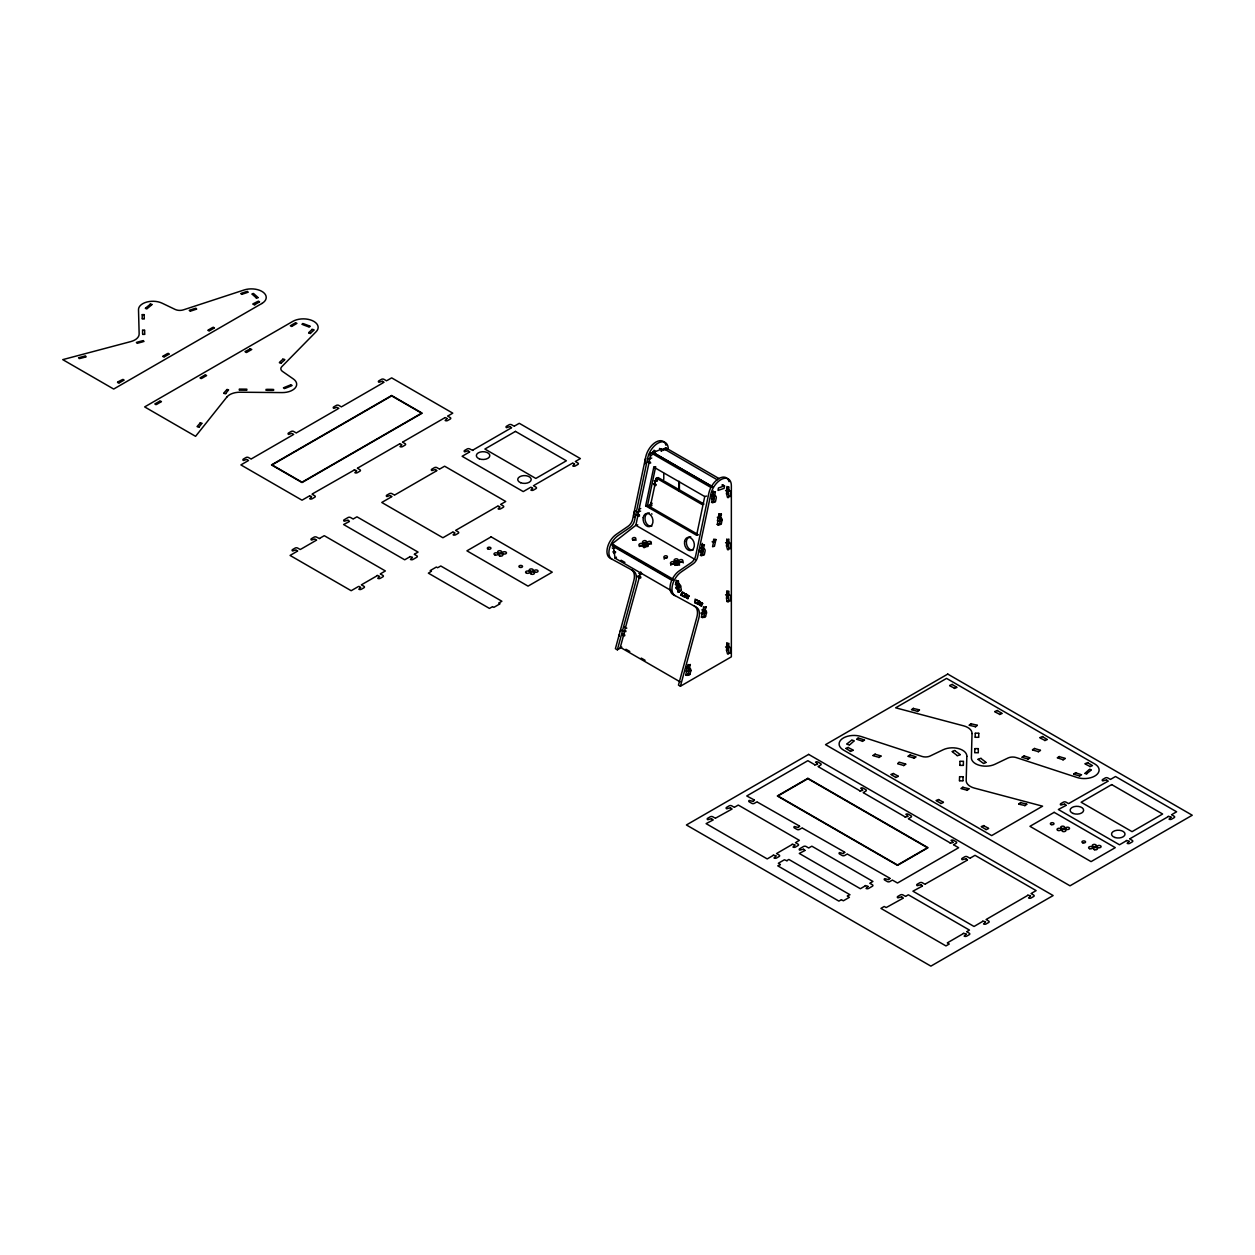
<?xml version="1.0" encoding="UTF-8"?>
<svg xmlns="http://www.w3.org/2000/svg" width="1255" height="1255" viewBox="0 0 1255 1255"><rect width="100%" height="100%" fill="white"/><g stroke="black" fill="none" stroke-linecap="round" stroke-linejoin="round"><path stroke-width="1.5" d="M622.307 634.261L623.406 636.018L624.645 635.814M624.143 634.026L622.307 634.387M637.932 576.547L639.14 578.288L640.725 577.99M639.768 576.28L640.646 576.923M636.599 514.785L637.791 516.464L639.611 515.946M636.583 514.864L638.481 514.221M649.619 461.338L647.753 461.667M653.557 484.022L654.812 485.701L655.973 485.324M653.541 484.085L655.424 483.442M686.485 671.472L685.795 674.861L688.258 674.955A1.804 1.333 81.5 0 0 689.968 674.061L690.846 670.798A1.804 1.333 81.5 0 0 690.015 668.413L687.097 666.985M688.116 665.432L690.36 664.46M702.502 551.635L700.965 552.043L701.106 551.243M706.189 606.949L704.62 611.765M719.209 520.935L717.703 521.139M239.266 390.132L239.297 389.097M246.827 390.195L246.859 389.16M266.029 390.368L266.06 389.332M273.59 390.43L273.621 389.395M684.461 597.129L681.324 595.403M638.936 509.546L640.74 508.479M648.835 462.468L651.078 452.914L655.33 451.878M650.529 504.243L652.208 503.224M702 545.956L704.275 544.78M704.494 544.921L702.157 544.45M711.899 498.878L712.071 502.596A1.804 1.286 75.5 0 0 713.687 501.718L714.362 498.486A1.804 1.286 75.5 0 0 713.436 496.149L711.491 495.019M713.593 540.67L715.868 539.493M716.087 539.634L713.75 539.164L713.483 540.466M718.958 515.178L721.217 514.001M721.452 514.142L720.103 519.319M726.551 494.031L726.865 487.583M726.551 546.192L726.865 538.913M726.551 598.337L726.865 591.638M726.551 645.039L728.81 643.297M726.551 650.482L726.865 643.203M613.821 552.561L613.711 544.89M678.406 580.908L678.845 585.552M661.432 449.416L661.15 451.22M703.224 609.271L705.655 610.667A1.804 1.333 81.5 0 1 706.487 613.036L705.592 616.299A1.804 1.333 81.5 0 1 703.882 617.209L701.42 617.115L702.471 613.036M652.694 454.043L652.977 452.365L712.824 486.924L652.961 452.428L652.584 454.185M653.118 452.129L653.275 451.22M654.42 453.604L654.796 451.816M655.016 453.557L655.377 451.596M661.777 451.016L662.044 449.337L663.817 448.741L717.264 479.802M663.534 450.42L663.817 448.741M712.118 499.004L713.405 498.674M637.728 516.433L635.861 525.296L612.016 543.933L612.362 545.941L671.786 580.249M650.765 462.907L648.882 463.393L637.681 515.507M645.666 505.859L653.808 467.142L655.675 466.656L647.549 505.373L645.666 505.859L696.603 535.258L698.47 534.771M650.2 505.012L650.89 502.612M654.953 482.438L655.424 480.179M650.074 507.585L654.734 485.685M657.777 479.363L658.153 477.59L703.992 504.055M696.603 535.258L704.745 496.541L706.612 496.07M701.2 548.968L702.376 543.384M712.291 496.258L713.342 491.238M700.353 548.059L702.282 549.172A1.804 1.286 75.5 0 1 703.224 551.525L702.533 554.757A1.804 1.286 75.5 0 1 700.933 555.636L700.965 552.043M702.22 546.066L701.137 551.227L699.192 550.098M713.373 493.027L711.491 498.596L713.452 497.953M700.29 555.259L702.298 554.177M703.082 550.427L704.165 545.564M711.444 502.22L713.405 501.341M714.377 496.745L715.256 492.54L713.42 491.364M719.052 513.907L718.488 516.589L721.107 517.923A1.804 1.286 75.5 0 1 722.049 520.26L721.374 523.492A1.804 1.286 75.5 0 1 719.758 524.37L717.248 524.48L717.923 521.264M713.813 540.78L712.558 546.741L714.44 546.27L715.758 540.278M719.178 515.287L717.342 520.762L718.582 520.558M717.876 524.857A1.804 1.286 75.5 0 0 719.491 523.978L720.166 520.747A1.804 1.286 75.5 0 0 719.241 518.409L717.295 517.28M637.917 576.673L639.752 576.359M686.673 671.598L687.928 671.409M702.298 613.836L703.553 613.648M699.678 551.29L700.745 551.918M631.312 569.676A14.401 8.314 -60 0 1 633.775 580.783L615.405 648.694L617.35 649.823L635.72 581.896A14.401 8.314 -60 0 0 633.273 570.79L610.04 558.13A14.401 8.314 -60 0 1 607.53 547.227A14.401 8.314 -60 0 1 616.189 534.426L628.159 526.237A7.201 4.157 -60 0 0 632.598 519.382L645.76 456.82A14.825 8.55 -60 0 1 655.926 442.074A14.825 8.55 -60 0 1 665.997 445.29M680.163 681.889L620.315 647.329L623.374 636.003M639.062 578.273L623.406 635.061M639.454 576.61L640.725 571.904M694.392 606.087A14.401 8.314 -60 0 1 696.854 617.193L678.469 685.105L680.414 686.234L698.8 618.307A14.401 8.314 -60 0 0 696.337 607.2L673.104 594.541A14.401 8.314 -60 0 1 670.594 583.638A14.401 8.314 -60 0 1 679.269 570.837L691.238 562.648A7.201 4.157 -60 0 0 695.678 555.792L708.824 493.231A14.825 8.55 -60 0 1 718.99 478.484A14.825 8.55 -60 0 1 729.061 481.7M687.128 668.068L688.101 664.475M702.392 611.624L703.02 609.334M703.38 608L703.726 606.714M688.305 665.542L686.046 671.19L687.285 671.033M702.518 613.02L703.93 607.797M687.724 674.186L687.944 673.37M688.979 669.527L690.14 665.275M686.422 675.237A1.804 1.333 81.5 0 0 688.148 674.327L689.026 671.064A1.804 1.333 81.5 0 0 688.195 668.695L686.25 667.582M702.047 617.476A1.804 1.333 81.5 0 0 703.773 616.582L704.651 613.303A1.804 1.333 81.5 0 0 703.82 610.934L701.874 609.82M700.918 613.052L702.11 613.726M696.415 599.561L694.674 602.667M680.853 594.431L681.7 592.925M683.818 596.313L685.167 593.913L682.83 592.203M684.618 596.125L681.23 594.823L682.579 592.423L681.089 595.294M684.963 595.529L685.073 593.803M685.842 595.466L686.422 594.148M687.473 598.306L688.195 595.529L686.83 597.929L688.101 598.682L685.293 597.16M687.834 598.541L688.932 595.968M694.611 601.49L695.725 599.545M698.753 601.286L697.404 603.686L694.815 602.196L696.18 599.796L699.804 601.396M697.529 603.749L699.317 601.537M700.384 602.212C698.831 607.263 698.909 603.357 698.878 601.349M701.059 605.663L701.78 602.902L700.431 605.302L701.702 606.055L698.596 604.314M701.498 605.945L702.423 603.263M200.031 423.264L197.302 426.276M226.606 389.881L223.939 392.893M199.263 426.731L201.663 423.704M225.837 393.348L228.237 390.321M911.444 709.702L913.405 708.259M919.46 710.079L917.546 711.585M969.268 725.045L971.229 723.602M977.3 725.437L975.386 726.927M960.922 788.564L962.883 787.105M968.938 788.94L967.025 790.43M1018.746 803.906L1020.723 802.447M1026.778 804.282L1024.864 805.773M282.704 359.432L279.504 362.303M311.899 329.704L308.746 332.559M281.418 362.836L284.65 359.965M310.628 333.108L313.844 330.238M856.647 739.258L857.996 737.877M864.585 740.026L862.452 741.423M873.025 755.4L875.174 754.035M880.963 756.185L878.861 757.596M897.764 763.511L899.129 762.13M908.149 756.122L910.299 754.741M905.718 764.279L903.616 765.707M916.087 756.891L914.017 758.318M1022.135 757.11L1024.284 755.73M1032.504 749.706L1034.653 748.341M1030.073 757.879L1027.939 759.275M1040.442 750.474L1038.309 751.87M1057.259 757.816L1059.408 756.436M1065.197 758.585L1063.048 759.95M1073.637 773.974L1075.786 772.594M1081.575 774.743L1079.504 776.17M952.263 751.463L954.663 750.459M957.11 755.463L952.31 751.745M960.138 754.82L957.236 755.792M978.053 759.197L981.049 758.24M981.081 758.553L985.897 762.24M985.928 762.554L983.559 763.526M724.229 485.685L721.923 485.042M975.245 733.155L978.806 733.202M975.135 737.014L975.26 733.422M978.774 733.453L978.696 737.046M978.665 737.297L975.182 737.297M959.934 761.267L963.495 761.299M974.837 748.608L978.382 748.639M963.401 761.597L963.385 765.142M959.84 765.111L959.949 761.518M974.727 752.467L974.868 748.89M978.288 748.953L978.288 752.498M963.369 765.393L959.887 765.393M978.257 752.749L974.727 752.702M959.526 776.704L963.087 776.735M959.416 780.563L959.573 777.002M963.056 777.002L962.977 780.594M962.946 780.845L959.495 780.861M301.922 324.339L302.91 323.461M309.279 327.1L310.267 326.237M851.408 740.403L847.015 743.823M849.902 744.654L853.714 741.281M1085.308 773.017L1089.12 769.629M1086.814 773.582L1091.034 770.225M678.155 581.394L676.194 580.265M145.815 307.914L150.161 304.338M147.29 308.51L151.635 304.934M613.428 548.059L614.746 547.023M614.856 547.682L613.538 548.717L612.236 547.964M614.323 550.804L612.895 551.918L614.573 553.157M615.515 551.651L614.056 552.749M615.625 552.31L614.307 553.345L615.123 558.208L671.158 590.556M615.123 558.208L616.44 557.173M675.865 582.32L678.186 580.657M675.849 583.073L679.159 583.999A1.804 0.847 52 0 1 680.649 586.054L681.324 590.007L679.394 591.513A1.804 0.847 52 0 1 678.343 592.093L677.261 589.066L678.704 587.968M675.3 584.375L677.245 585.505L679.159 583.999M675.802 587.591L676.633 586.932M678.312 587.418L675.974 588.344M679.394 591.513L678.735 587.56L680.649 586.054M677.716 591.732L679.269 590.509M678.343 592.093L680.273 590.603A1.804 0.847 52 0 0 681.324 590.007M694.941 602.761L698.345 604.173M348.074 520.464L349.361 521.249M349.345 521.562L343.588 524.527L404.706 559.808L409.773 556.843M409.742 556.53L412.393 557.267M412.377 557.581L410.432 559.448A1.804 1.035 0 0 0 412.989 559.448L416.801 557.236A1.804 1.035 0 0 0 416.801 555.761L414.26 554.302M711.569 818.966L712.903 819.782M712.903 820.08L706.094 823.641L767.229 858.922L773.284 855.361M730.488 808.047L731.822 808.848M731.806 809.161L716.04 817.899M754.428 800.345L753.125 801.176M753.125 801.474L749.251 800.408A1.804 1.035 0 0 0 749.251 801.867L751.792 803.341A1.804 1.035 0 0 0 754.349 803.341L756.922 801.851M814.809 764.766L807.859 760.687L746.741 795.968L754.428 800.047M817.476 764.311L814.809 765.048M848.333 747.635L853.071 750.035M850.372 751.165L846.356 748.764M853.039 750.349L850.435 751.494M949.659 685.434L952.357 684.32M952.357 684.602L956.373 687.003M954.365 688.164L949.706 685.763M799.592 826.418L798.29 827.249M798.258 827.563L794.415 826.48A1.804 1.035 0 0 0 794.415 827.939L796.956 829.414A1.804 1.035 0 0 0 799.498 829.414L802.086 827.923M773.284 855.063L775.966 855.816M859.973 790.838L818.684 766.931M775.951 856.13L774.006 857.996A1.804 1.035 0 0 0 776.563 857.996L779.104 856.522A1.804 1.035 0 0 0 779.104 855.047L776.516 853.557M792.203 844.144L794.901 844.897M862.577 790.415L859.973 791.121M794.87 845.211L792.94 847.062A1.804 1.035 0 0 0 795.482 847.062L798.023 845.588A1.804 1.035 0 0 0 798.023 844.129L795.45 842.638M893.513 773.676L898.235 776.108M780.249 864.773L777.771 865.84L838.889 901.121L840.772 900.039M895.537 777.237L891.521 774.853M787.026 860.852L784.391 859.769L778.335 863.267L780.328 864.428M898.235 776.406L895.599 777.567M803.577 849.415L804.91 850.231M804.894 850.545L799.262 853.431L860.381 888.728L865.323 885.842M994.823 711.507L997.505 710.393M997.49 710.707L1001.537 713.075M999.529 714.236L994.87 711.836M844.725 852.506L843.438 853.322M843.36 853.667L839.579 852.553A1.804 1.035 0 0 0 839.579 854.012L842.121 855.486A1.804 1.035 0 0 0 844.662 855.486L847.251 853.996M905.137 816.911L863.848 793.003M907.82 816.44L905.169 817.225M938.677 799.764L943.399 802.18M940.701 803.31L936.685 800.925M943.368 802.494L940.748 803.639M1039.987 737.579L1042.67 736.465M1042.654 736.779L1046.701 739.148M1044.693 740.309L1040.097 737.94M847.407 895.85L849.964 894.737L788.846 859.44L787.026 860.569M865.291 885.528L867.989 886.281M867.958 886.595L866.028 888.446A1.804 1.035 0 0 0 868.57 888.446L872.382 886.25A1.804 1.035 0 0 0 872.382 884.775L869.809 883.285M888.603 879.692L884.728 878.626A1.804 1.035 0 0 0 884.728 880.084L887.285 881.559A1.804 1.035 0 0 0 889.826 881.559L892.415 880.069M889.889 878.578L888.603 879.394M950.302 842.984L909.012 819.076M952.969 842.544L950.317 843.297M983.842 825.837L988.548 828.253M985.865 829.382L981.849 826.998M988.532 828.567L985.975 829.743M901.702 897.121L903.051 897.921M902.957 898.282L886.814 907.224M921.092 884.948L922.425 885.763M922.409 886.077L912.918 891.191L974.037 926.472L982.806 921.343M1085.151 763.668L1087.834 762.538M1087.834 762.836L1091.85 765.221M966.099 858.969L967.432 859.769M1089.858 766.381L1085.198 763.997M967.432 860.067L925.562 883.881M1064.726 804.314L1066.06 805.13M1066.028 805.443L1058.357 809.506L1119.491 844.788L1126.457 840.74M1106.581 780.155L1107.93 780.955M1107.898 781.269L1069.182 803.263M963.416 933.218L966.115 933.971M982.806 921.045L985.504 921.798M966.083 934.285L964.154 936.136A1.804 1.035 0 0 0 966.695 936.136L969.252 934.677A1.804 1.035 0 0 0 969.252 933.202L966.664 931.712M985.473 922.111L983.544 923.978A1.804 1.035 0 0 0 986.085 923.978L988.626 922.503A1.804 1.035 0 0 0 988.626 921.029L986.053 919.538M1027.814 895.066L1030.512 895.819M1030.481 896.133L1028.551 897.984A1.804 1.035 0 0 0 1031.092 897.984L1033.634 896.525A1.804 1.035 0 0 0 1033.634 895.05L1031.045 893.56M1126.441 840.426L1129.124 841.179M1129.108 841.493L1127.163 843.344A1.804 1.035 0 0 0 1129.704 843.344L1132.261 841.87A1.804 1.035 0 0 0 1132.261 840.411L1129.673 838.905M1168.295 816.252L1170.993 817.005M1170.993 817.303L1169.033 819.17A1.804 1.035 0 0 0 1171.574 819.17L1174.115 817.711A1.804 1.035 0 0 0 1174.115 816.236L1171.543 814.746M122.221 379.7L117.688 381.991M163.307 355.981L167.37 353.628M208.471 329.908L212.534 327.555M257.699 301.482L253.165 303.773M119.413 382.791L123.492 380.438M164.578 356.718L168.656 354.365M209.742 330.645L213.805 328.292M254.906 304.573L258.969 302.22M155.479 403.608L159.542 401.255M200.627 377.535L204.706 375.182M249.871 349.11L245.337 351.4M290.956 325.39L295.035 323.037M156.75 404.345L160.813 401.992M201.914 378.273L205.977 375.92M247.062 352.2L251.141 349.847M292.227 326.127L296.305 323.774M246.623 459.393L243.439 460.507A1.804 1.035 0 0 1 243.439 459.032L245.98 457.557A1.804 1.035 0 0 1 248.537 457.557L251.078 459.032M291.788 433.32L288.603 434.434A1.804 1.035 0 0 1 288.603 432.959L291.144 431.485A1.804 1.035 0 0 1 293.701 431.485L296.243 432.959M336.952 407.248L333.767 408.361A1.804 1.035 0 0 1 333.767 406.887L336.309 405.412A1.804 1.035 0 0 1 338.85 405.412L341.407 406.887M247.894 460.867L240.897 464.915L302.016 500.196L309.012 496.164M251.722 458.671L293.058 434.795M296.87 432.599L338.223 408.722M342.035 406.51L383.387 382.649M387.199 380.438L391.654 377.865L452.773 413.162L448.317 415.734M354.177 470.092L312.385 493.89M358.004 467.88L399.341 444.019M403.153 441.807L444.505 417.931M311.569 496.902L309.656 498.737A1.804 1.035 0 0 0 312.197 498.737L314.754 497.262A1.804 1.035 0 0 0 314.754 495.788L312.197 494.329M356.718 470.813L354.82 472.664A1.804 1.035 0 0 0 357.361 472.664L359.903 471.19A1.804 1.035 0 0 0 359.903 469.715L357.361 468.241M401.882 444.741L399.984 446.592A1.804 1.035 0 0 0 402.526 446.592L405.067 445.117A1.804 1.035 0 0 0 405.067 443.643L402.526 442.168M447.047 418.668L445.133 420.503A1.804 1.035 0 0 0 447.69 420.503L450.231 419.045A1.804 1.035 0 0 0 450.231 417.57L447.69 416.095M295.788 549.91L292.603 551.008A1.804 1.035 0 0 1 292.603 549.549L295.145 548.074A1.804 1.035 0 0 1 297.702 548.074L300.243 549.549M314.707 538.991L311.522 540.089A1.804 1.035 0 0 1 311.522 538.615L314.079 537.14A1.804 1.035 0 0 1 316.621 537.14L319.649 538.677M390.054 495.49L386.869 496.588A1.804 1.035 0 0 1 386.869 495.113L389.427 493.654A1.804 1.035 0 0 1 391.968 493.654L394.509 495.113M467.848 450.78L464.679 451.878A1.804 1.035 0 0 1 464.679 450.42L467.221 448.945A1.804 1.035 0 0 1 469.762 448.945L472.806 450.467M509.718 426.606L506.534 427.704A1.804 1.035 0 0 1 506.534 426.245L509.091 424.77A1.804 1.035 0 0 1 511.632 424.77L514.173 426.245M297.059 551.384L290.062 555.432L351.18 590.713L358.177 586.665M300.886 549.172L315.993 540.45M319.805 538.254L324.261 535.681L385.379 570.962L380.924 573.535M353.769 518.644L356.953 516.809L418.072 552.09L414.887 553.926M391.325 496.949L381.771 502.471L442.905 537.752L452.443 532.245M395.152 494.752L436.332 470.97M440.16 468.774L444.615 466.201L505.734 501.482L501.278 504.055M469.135 452.255L462.122 456.287L523.241 491.584L530.253 487.536M472.947 450.043L510.989 428.081M514.817 425.869L519.272 423.296L580.39 458.593L575.935 461.165M362.005 584.469L377.112 575.747M456.271 530.034L497.451 506.267M534.065 485.34L572.123 463.362M360.734 587.403L358.82 589.238A1.804 1.035 0 0 0 361.362 589.238L363.919 587.779A1.804 1.035 0 0 0 363.919 586.305L361.362 584.83M379.653 576.484L377.739 578.32A1.804 1.035 0 0 0 380.296 578.32L382.838 576.845A1.804 1.035 0 0 0 382.838 575.37L380.296 573.912M455 532.983L453.086 534.818A1.804 1.035 0 0 0 455.628 534.818L458.185 533.344A1.804 1.035 0 0 0 458.185 531.885L455.628 530.41M500.008 507.004L498.094 508.84A1.804 1.035 0 0 0 500.635 508.84L503.192 507.365A1.804 1.035 0 0 0 503.192 505.891L500.635 504.416M532.795 488.273L530.881 490.109A1.804 1.035 0 0 0 533.438 490.109L535.979 488.634A1.804 1.035 0 0 0 535.979 487.175L533.438 485.701M574.664 464.099L572.751 465.934A1.804 1.035 0 0 0 575.308 465.934L577.849 464.476A1.804 1.035 0 0 0 577.849 463.001L575.308 461.526M430.81 571.715L428.347 573.143L489.466 608.424L491.929 606.996M438.293 567.401L440.756 565.974L501.89 601.255L499.412 602.682M719.225 478.673L665.73 447.8L663.785 448.929L663.785 450.216M728.81 486.862L726.551 488.603M728.198 493.388L726.802 494.188M728.81 539.007L726.551 540.748M728.198 545.533L726.802 546.333M617.35 649.823L620.535 647.988M728.81 591.152L726.551 592.893M728.198 597.678L726.802 598.478M726.535 597.898L726.865 601.396L728.81 600.267M728.198 649.823L726.802 650.623M680.414 686.234L731.351 656.836L731.351 485.701A14.825 8.55 -60 0 0 722.284 478.955A14.825 8.55 -60 0 0 710.769 494.36L697.623 556.922A7.201 4.157 -60 0 1 693.184 563.777L681.214 571.966A14.401 8.314 -60 0 0 672.539 584.767A14.401 8.314 -60 0 0 675.065 595.67M734.959 806.981L738.269 805.067L799.388 840.348L796.078 842.262M845.729 748.404L848.364 747.321M818.056 766.554L820.629 765.064A1.804 1.035 0 0 0 820.629 763.605L818.087 762.13A1.804 1.035 0 0 0 815.546 762.13L817.507 763.997M957.016 687.364L954.396 688.477M890.877 774.476L893.513 773.394M863.205 792.627L865.793 791.136A1.804 1.035 0 0 0 865.793 789.677L863.252 788.203A1.804 1.035 0 0 0 860.695 788.203L862.671 790.07M1002.165 713.436L999.592 714.566M777.159 853.196L792.234 844.458M809.318 847.627L811.828 846.184L872.947 881.465L870.437 882.908M936.042 800.549L938.677 799.466M908.369 818.715L910.957 817.209A1.804 1.035 0 0 0 910.957 815.75L908.416 814.275A1.804 1.035 0 0 0 905.859 814.275L907.82 816.142M1047.329 739.509L1044.772 740.654M981.206 826.621L983.842 825.539M953.533 844.788L956.122 843.297A1.804 1.035 0 0 0 956.122 841.823L953.565 840.348A1.804 1.035 0 0 0 951.023 840.348L952.984 842.231M1092.493 765.581L1089.905 766.711M970.57 857.902L975.025 855.33L1036.144 890.611L1031.688 893.184M906.173 896.054L908.338 894.799L969.456 930.096L967.291 931.336M1111.052 779.088L1115.507 776.516L1176.625 811.797L1172.17 814.37M986.681 919.178L1027.814 895.364M947.949 942.521L963.448 933.532M1130.3 838.544L1168.327 816.566M686.218 594.039L689.309 596.188M661.15 449.259L655.973 451.376L654.028 450.247M721.076 514.801L719.099 513.687M284.148 387.513L290.344 385.003M285.167 388.36L291.364 385.865M251.926 293.999L253.432 293.419M258.232 297.67L256.381 298.282M190.023 310.079L195.043 308.432M241.54 293.215L246.545 291.584M190.917 310.989L195.937 309.342M242.419 294.125L247.439 292.478M79.379 357.518L84.603 356.122M137.203 342.176L142.442 340.78M80.132 358.459L85.356 357.063M137.956 343.117L143.196 341.721M648.521 454.686L650.404 454.2M650.466 455.816L651.769 455.487M649.902 458.561L651.769 458.075M647.737 461.824L650.341 462.248M658.153 477.59L655.894 478.767M655.706 480.822L656.993 480.477M656.93 481.261L654.232 480.869M654.843 484.854L656.145 484.508M649.478 504.745L651.408 505.169M650.545 505.341L651.957 504.965M651.659 505.812L649.039 505.373M638.748 511.585L640.63 511.099M715.428 491.74L713.154 492.917M637.901 515.617L639.187 515.287M637.744 524.81L635.861 525.296L695.286 559.605M719.241 518.409L721.107 517.923M720.166 520.747L722.049 520.26M717.248 524.48L719.758 524.37M719.491 523.978L721.374 523.492M698.847 551.714L700.729 551.227M700.337 551.667L701.561 550.804M661.997 449.651L659.471 448.427M254.718 305.012L252.992 304.212M250.012 348.686L251.784 349.486M354.334 469.668L356.091 470.452M377.253 575.323L379.01 576.108M142.066 314.613L144.2 314.597M144.105 315.099L144.294 318.441M142.176 318.456L142.254 315.115M144.278 318.943L142.254 318.958M142.49 330.065L144.607 330.049M144.623 330.536L144.717 333.893M142.584 333.908L142.568 330.567M144.702 334.379L142.631 334.41M225.806 393.819L223.829 393.38M200.047 422.794L202.039 423.233M199.2 427.218L197.239 426.763M1086.689 774.053L1084.806 773.441M311.962 329.234L313.907 329.767M310.534 333.579L308.62 333.046M282.767 358.961L284.712 359.495M281.324 363.322L279.41 362.789M150.271 303.883L152.153 304.51M640.332 573.347L641.587 573.159M641.368 573.974L638.826 573.409M637.289 576.296L639.109 576.029M639.234 577.426L640.709 577.206M705.985 606.698L703.741 607.671M703.82 610.934L705.655 610.667M701.67 613.475L702.831 612.817M704.651 613.303L706.487 613.036M623.515 627.186L625.335 626.92M625.461 628.316L626.825 628.112M703.773 616.582L705.592 616.299M701.42 617.115L703.882 617.209M620.645 631.249L620.19 631.328A1.804 1.333 81.5 0 1 621.9 630.418M624.708 631.092L625.963 630.904M625.743 631.72L623.202 631.171M623.61 635.187L624.865 634.999M620.315 647.329L621.805 647.109M688.195 668.695L690.015 668.413M689.026 671.064L690.846 670.798M685.795 674.861L688.258 674.955M688.148 674.327L689.968 674.061M240.191 389.097L245.964 389.144M266.954 389.332L272.727 389.395M240.176 390.132L245.933 390.195M266.939 390.383L272.696 390.43M446.906 418.244L445.133 417.57M435.548 469.448L431.877 470.609A1.804 1.035 0 0 1 431.877 469.135L434.418 467.66A1.804 1.035 0 0 1 436.975 467.66L439.517 469.135M311.413 496.462L309.656 495.788M382.587 381.128L378.916 382.289A1.804 1.035 0 0 1 378.916 380.814L381.473 379.339A1.804 1.035 0 0 1 384.014 379.339L386.556 380.814M648.913 463.409L649.07 462.609M226.982 389.411L228.614 389.85M913.405 708.479L919.46 709.859M971.245 723.821L977.284 725.202M912.26 709.922L917.499 711.318M975.323 726.661L969.331 725.327M962.883 787.34L968.938 788.72M1020.723 802.682L1026.778 804.063M961.738 788.783L966.977 790.164M1024.802 805.506L1018.778 804.157M730.52 807.734L726.645 808.8A1.804 1.035 0 0 1 726.645 807.326L729.186 805.851A1.804 1.035 0 0 1 731.743 805.851L734.316 807.341M921.123 884.634L917.248 885.701A1.804 1.035 0 0 1 917.248 884.226L919.79 882.767A1.804 1.035 0 0 1 922.347 882.767L924.919 884.257M901.733 896.807L897.858 897.874A1.804 1.035 0 0 1 897.858 896.399L900.4 894.925A1.804 1.035 0 0 1 902.957 894.925L905.545 896.415M1034.653 748.576L1040.458 750.239M1059.393 756.687L1065.197 758.334M1038.309 751.604L1032.504 749.957M1058.043 758.067L1063.048 759.714M1024.268 755.981L1029.288 757.612M1075.77 772.845L1080.79 774.476M1027.923 759.008L1022.119 757.345M1079.426 775.857L1073.668 774.257M858.781 738.128L863.801 739.76M910.299 754.992L915.303 756.624M857.432 739.509L862.436 741.156M913.938 758.02L908.196 756.404M875.159 754.286L880.963 755.934M899.913 762.381L905.718 764.028M878.814 757.298L873.041 755.683M903.569 765.409L897.811 763.809M978.131 759.495L983.042 763.103M1106.612 779.841L1102.737 780.908A1.804 1.035 0 0 1 1102.737 779.433L1105.278 777.959A1.804 1.035 0 0 1 1107.836 777.959L1110.424 779.449M303.663 323.759L309.514 325.955M302.675 324.621L308.526 326.818M1089.607 769.205L1091.113 769.77M851.894 739.979L854.2 740.842M849.415 745.094L847 744.168M145.298 308.338L146.788 308.934M726.488 493.576L727.492 497.466A1.804 1.035 60 0 0 728.763 496.729L728.763 493.795A1.804 1.035 60 0 0 727.492 491.584L725.563 490.47M726.488 545.721L727.492 549.612A1.804 1.035 60 0 0 728.763 548.874L728.763 545.941A1.804 1.035 60 0 0 727.492 543.729L725.563 542.615M726.488 650.027L727.492 653.918A1.804 1.035 60 0 0 728.763 653.18L728.763 650.231A1.804 1.035 60 0 0 727.492 648.035L725.563 646.905M960.106 754.506L955.181 750.882M844.756 852.192L802.729 828.284M889.921 878.265L847.894 854.357M803.608 849.102L799.733 850.168A1.804 1.035 0 0 1 799.733 848.709L803.545 846.498A1.804 1.035 0 0 1 806.102 846.498L808.675 847.988M1064.742 804L1060.867 805.067A1.804 1.035 0 0 1 1060.867 803.608L1063.424 802.133A1.804 1.035 0 0 1 1065.966 802.133L1068.554 803.624M966.13 858.655L962.256 859.722A1.804 1.035 0 0 1 962.256 858.247L964.797 856.773A1.804 1.035 0 0 1 967.338 856.773L969.927 858.263M711.585 818.652L707.726 819.719A1.804 1.035 0 0 1 707.726 818.244L710.267 816.785A1.804 1.035 0 0 1 712.809 816.785L715.397 818.276M702.847 603.545L695.035 599.184M682.124 592.203L685.418 594.054M680.759 594.603L682.218 595.388M694.721 602.165L695.819 602.761M686.94 594.917L685.575 597.317M726.865 486.469L728.81 487.599L728.81 491.411M722.551 484.838L724.496 485.967L724.088 488.399L718.017 490.423L718.425 487.991L724.496 485.826M726.865 488.964L729.437 490.454A1.804 1.035 60 0 1 730.724 492.666L730.724 495.6A1.804 1.035 60 0 1 729.437 496.337L729.171 496.18M651.078 452.914L710.926 487.458M712.73 494.172L715.319 495.662A1.804 1.286 75.5 0 1 716.244 498L715.57 501.231A1.804 1.286 75.5 0 1 713.954 502.11L713.326 501.749M648.443 458.608L649.729 459.361M653.808 467.142L704.745 496.541M702.11 504.541L656.271 478.077L654.639 484.728M655.471 480.022L656.93 480.853M726.865 541.109L729.437 542.615A1.804 1.035 60 0 1 730.724 544.811L730.724 547.76A1.804 1.035 60 0 1 729.437 548.482L728.81 548.121M713.499 541.015L715.319 542.066L712.103 541.784M647.549 505.373L696.776 533.799M510.361 426.982L511.632 427.704M572.751 463.001L574.021 463.738M701.576 547.196L704.165 548.686A1.804 1.286 75.5 0 1 705.09 551.039L704.416 554.271A1.804 1.286 75.5 0 1 702.8 555.149L702.173 554.773M637.289 511.648L638.575 512.401M638.466 514.377L639.454 514.942M258.342 301.122L259.612 301.859M295.662 322.676L296.949 323.413M290.313 325.751L291.599 326.488M382.744 381.551L384.014 382.289M726.865 590.76L728.81 591.889L728.81 595.717M726.865 593.27L729.437 594.76A1.804 1.035 60 0 1 730.724 596.956L730.724 599.906A1.804 1.035 60 0 1 729.437 600.643L729.249 600.518M725.563 594.76L727.492 595.874A1.804 1.035 60 0 1 728.763 598.086L728.763 601.019A1.804 1.035 60 0 1 727.492 601.757L726.865 601.396M468.492 451.141L469.762 451.878M530.881 487.175L532.167 487.913M612.016 543.933L673.151 579.214M612.989 545.454L672.837 580.014M697.137 603.467L697.953 603.937M621.1 560.216L624.912 562.413M213.177 327.194L214.448 327.932M207.828 330.285L209.099 331.022M245.164 351.839L246.435 352.561M337.579 407.624L338.85 408.361M399.984 443.643L401.255 444.38M435.689 469.872L436.975 470.609M498.094 505.891L499.365 506.628M726.865 642.905L728.81 644.035L728.81 648.16M726.865 645.415L729.437 646.905A1.804 1.035 60 0 1 730.724 649.117L730.724 652.051A1.804 1.035 60 0 1 729.437 652.788L728.81 652.412M168.013 353.267L169.284 354.004M205.349 374.821L206.62 375.559M162.664 356.357L163.934 357.095M200 377.912L201.271 378.634M292.415 433.697L293.701 434.434M390.697 495.851L391.968 496.588M453.086 531.885L454.357 532.606M625.963 649.259L629.79 651.471M641.242 658.091L645.07 660.287M954.177 845.148L958.632 847.721L897.513 883.018L893.042 880.445M122.849 379.339L124.12 380.077M160.185 400.894L161.456 401.631M117.499 382.43L118.786 383.167M154.836 403.984L156.106 404.722M353.141 519.005L350.584 517.531A1.804 1.035 0 0 0 348.043 517.531L344.215 519.743A1.804 1.035 0 0 0 344.215 521.217L348.09 520.15M437.666 567.762L436.379 567.025L430.183 570.617L431.453 571.339M498.784 603.043L500.055 603.781L493.843 607.373L492.572 606.636M247.266 459.769L248.537 460.507M315.35 539.352L316.621 540.089M757.565 802.212L799.592 826.119M296.431 550.286L297.702 551.008M358.82 586.305L360.091 587.042M886.187 907.6L884.242 906.471L880.932 908.385L945.941 945.925L949.251 944.011L947.305 942.881M841.399 899.678L843.344 900.808L849.4 897.309L847.407 896.148M291.082 384.705L292.101 385.567M283.41 387.811L284.43 388.658M253.934 293.858L257.746 297.231M252.412 294.423L256.224 297.812M247.329 291.317L248.223 292.227M240.756 293.466L241.635 294.376M195.827 308.181L196.706 309.091M189.238 310.33L190.133 311.24M143.258 340.56L144.011 341.517M136.387 342.395L137.14 343.337M85.434 355.902L86.187 356.859M78.563 357.738L79.3 358.679M676.257 580.61L676.837 584.077M676.225 582.885L676.9 588.971M728.81 539.744L728.81 544.152M679.394 481.779L679.394 489.544M679.065 481.245L679.065 491.034M665.73 447.8L665.73 449.729M663.785 473.402L663.785 479.363M668.288 449.29A14.825 8.55 -60 0 0 659.22 442.529A14.825 8.55 -60 0 0 647.706 457.95L634.544 520.511A7.201 4.157 -60 0 1 630.104 527.367L618.15 535.54A14.401 8.314 -60 0 0 609.475 548.357A14.401 8.314 -60 0 0 611.985 559.259M619.358 635.956A1.804 1.333 81.5 0 1 619.295 634.591M651.941 526.002A6.746 4.8 75.5 0 1 645.148 520.245A6.746 4.8 75.5 0 1 649.337 512.918M651.612 513.781A6.746 4.8 75.5 0 1 652.035 514.111M693.325 549.894A6.746 4.8 75.5 0 1 686.532 544.137A6.746 4.8 75.5 0 1 690.721 536.811M645.666 458.326A1.804 1.286 75.5 0 0 645.525 458.75L644.85 461.981A1.804 1.286 75.5 0 0 645.148 463.66M635.626 510.769A1.804 1.286 75.5 0 0 634.387 511.789L633.697 515.005A1.804 1.286 75.5 0 0 634.418 517.201M643.203 544.905A2.024 1.349 -9.5 0 1 644.443 542.662A2.024 1.349 -9.5 0 1 646.827 544.058M646.529 544.576A2.024 1.349 -9.5 0 1 644.066 545.298M670.829 565.346A2.024 1.349 -9.5 0 1 673.119 563.62A2.024 1.349 -9.5 0 1 674.688 565.362M679.567 563.887A2.024 1.349 -9.5 0 1 680.712 561.675A2.024 1.349 -9.5 0 1 683.222 562.899M664.177 559.165A1.804 1.208 -9.5 0 1 666.97 557.895M639.344 546.553A2.024 1.349 -9.5 0 1 641.854 545.423A2.024 1.349 -9.5 0 1 643.188 547.007M644.082 547.839A2.024 1.349 -9.5 0 1 647.737 546.568M674.766 561.581A2.024 1.349 -9.5 0 1 678.359 562.428M677.982 562.915A2.024 1.349 -9.5 0 1 674.421 562.397M675.802 565.377A2.024 1.349 -9.5 0 1 679.567 565.142M648.239 545.831A2.024 1.349 -9.5 0 1 647.643 544.921M648.098 543.995A2.024 1.349 -9.5 0 1 651.486 543.995M632.818 540.325A1.804 1.208 -9.5 0 1 636.097 540.23M677.245 585.505A1.804 0.847 52 0 1 678.735 587.56M966.836 756.263L966.177 780.453A14.401 8.314 0 0 0 974.57 788.14L1042.576 806.181L991.654 835.595L843.454 750.035A14.825 8.55 0 0 1 842.136 738.803A14.825 8.55 0 0 1 861.244 736.544L921.986 756.436A7.201 4.157 0 0 0 930.143 756.012L943.211 749.737A14.401 8.314 0 0 1 958.647 748.623A14.401 8.314 0 0 1 966.836 756.263M972.029 733.532L971.386 757.722A14.401 8.314 0 0 0 979.575 765.362A14.401 8.314 0 0 0 994.995 764.248L1008.063 757.989A7.201 4.157 0 0 1 1016.221 757.565L1076.978 777.457A14.825 8.55 0 0 0 1096.086 775.198A14.825 8.55 0 0 0 1094.768 763.966L946.568 678.39L895.631 707.804L963.636 725.845A14.401 8.314 0 0 1 972.029 733.532M226.841 397.066L195.576 436.332L144.654 406.918L292.854 321.358A14.825 8.55 0 0 1 312.307 320.605A14.825 8.55 0 0 1 316.213 331.634L281.763 366.711A7.201 4.157 0 0 0 282.501 371.417L293.356 378.963A14.401 8.314 0 0 1 295.27 387.873A14.401 8.314 0 0 1 282.061 392.595L240.144 392.219A14.401 8.314 0 0 0 226.841 397.066M261.887 303.475L113.687 389.05L62.75 359.636L130.755 341.595A14.401 8.314 0 0 0 139.148 333.908L138.505 309.718A14.401 8.314 0 0 1 146.678 302.079A14.401 8.314 0 0 1 162.115 303.192L175.182 309.452A7.201 4.157 0 0 0 183.34 309.875L244.097 289.983A14.825 8.55 0 0 1 263.189 292.242A14.825 8.55 0 0 1 261.887 303.475M391.654 395.513L271.457 464.915L302.016 482.563L422.213 413.162L391.654 395.513M391.654 395.89L272.084 464.915L302.016 482.187L421.586 413.162L391.654 395.89M515.46 431.391L484.885 449.039L535.822 478.437L566.382 460.789L515.46 431.391M491.129 536.858L466.923 550.835L528.041 586.132L552.263 572.155L491.129 536.858M808.644 754.396L686.407 824.974L930.881 966.13L1053.133 895.552L808.644 754.396M947.76 674.076L825.523 744.654L1070.013 885.81L1192.25 815.232L947.76 674.076M807.859 778.32L777.3 795.968L897.513 865.37L928.073 847.721L807.859 778.32M807.859 778.696L777.943 795.968L897.513 864.993L927.429 847.721L807.859 778.696M1054.169 812.346L1029.947 826.323L1091.066 861.62L1115.287 847.643L1054.169 812.346M1111.695 784.595L1081.135 802.243L1132.057 831.657L1162.632 814.009L1111.695 784.595M1114.879 837.477A6.746 3.906 0 0 0 1125.013 834.104A6.746 3.906 0 0 0 1114.879 830.732A6.746 3.906 0 0 0 1114.879 837.477M1073.088 813.444A6.746 3.906 0 0 0 1083.614 810.495A6.746 3.906 0 0 0 1073.919 806.698A6.746 3.906 0 0 0 1073.088 813.444M1051.282 824.613A1.804 1.035 0 0 0 1053.996 823.704A1.804 1.035 0 0 0 1051.282 822.809A1.804 1.035 0 0 0 1051.282 824.613M1066.483 829.382A2.024 1.177 0 0 0 1069.527 828.363A2.024 1.177 0 0 0 1066.483 827.359A2.024 1.177 0 0 0 1066.483 829.382M1094.438 849.698A2.024 1.177 0 0 0 1097.482 848.694A2.024 1.177 0 0 0 1094.438 847.674A2.024 1.177 0 0 0 1094.438 849.698M1093.246 846.56A2.024 1.177 0 0 0 1096.29 845.556A2.024 1.177 0 0 0 1093.246 844.537A2.024 1.177 0 0 0 1093.246 846.56M1062.86 831.469A2.024 1.177 0 0 0 1065.903 830.465A2.024 1.177 0 0 0 1062.86 829.445A2.024 1.177 0 0 0 1062.86 831.469M1058.012 830.449A2.024 1.177 0 0 0 1061.055 829.43A2.024 1.177 0 0 0 1058.012 828.426A2.024 1.177 0 0 0 1058.012 830.449M1082.861 842.842A1.804 1.035 0 0 0 1085.559 841.932A1.804 1.035 0 0 0 1082.861 841.038A1.804 1.035 0 0 0 1082.861 842.842M1097.874 847.549A2.024 1.177 0 0 0 1101.09 846.717A2.024 1.177 0 0 0 1098.251 845.525A2.024 1.177 0 0 0 1097.874 847.549M1089.591 848.678A2.024 1.177 0 0 0 1092.634 847.658A2.024 1.177 0 0 0 1089.591 846.654A2.024 1.177 0 0 0 1089.591 848.678M1061.667 828.331A2.024 1.177 0 0 0 1064.711 827.327A2.024 1.177 0 0 0 1061.667 826.308A2.024 1.177 0 0 0 1061.667 828.331M643.203 517.625A6.746 4.8 75.5 0 0 649.588 526.614A6.746 4.8 75.5 0 0 651.329 515.899A6.746 4.8 75.5 0 0 643.203 517.625M684.587 541.517A6.746 4.8 75.5 0 0 690.972 550.506A6.746 4.8 75.5 0 0 692.713 539.791A6.746 4.8 75.5 0 0 684.587 541.517M643.721 543.274A2.024 1.349 -9.5 0 0 646.513 541.611A2.024 1.349 -9.5 0 0 643.329 540.952A2.024 1.349 -9.5 0 0 643.721 543.274M671.692 564.311A2.024 1.349 -9.5 0 0 674.5 562.648A2.024 1.349 -9.5 0 0 671.3 561.989A2.024 1.349 -9.5 0 0 671.692 564.311M680.085 562.256A2.024 1.349 -9.5 0 0 682.877 560.593A2.024 1.349 -9.5 0 0 679.692 559.934A2.024 1.349 -9.5 0 0 680.085 562.256M664.915 558.146A1.804 1.208 -9.5 0 0 667.409 556.671A1.804 1.208 -9.5 0 0 664.57 556.091A1.804 1.208 -9.5 0 0 664.915 558.146M640.113 546.082A2.024 1.349 -9.5 0 0 642.921 544.419A2.024 1.349 -9.5 0 0 639.736 543.76A2.024 1.349 -9.5 0 0 640.113 546.082M644.945 546.803A2.024 1.349 -9.5 0 0 647.737 545.156A2.024 1.349 -9.5 0 0 644.552 544.497A2.024 1.349 -9.5 0 0 644.945 546.803M675.284 561.503A2.024 1.349 -9.5 0 0 678.092 559.84A2.024 1.349 -9.5 0 0 674.908 559.181A2.024 1.349 -9.5 0 0 675.284 561.503M676.508 565.032A2.024 1.349 -9.5 0 0 679.316 563.385A2.024 1.349 -9.5 0 0 676.131 562.726A2.024 1.349 -9.5 0 0 676.508 565.032M648.506 544.027A2.024 1.349 -9.5 0 0 651.314 542.364A2.024 1.349 -9.5 0 0 648.113 541.705A2.024 1.349 -9.5 0 0 648.506 544.027M633.336 539.917A1.804 1.208 -9.5 0 0 635.83 538.442A1.804 1.208 -9.5 0 0 632.991 537.862A1.804 1.208 -9.5 0 0 633.336 539.917M520.668 482.72A6.746 3.906 0 0 0 531.194 479.771A6.746 3.906 0 0 0 521.5 475.99A6.746 3.906 0 0 0 520.668 482.72M479.284 458.828A6.746 3.906 0 0 0 489.795 455.879A6.746 3.906 0 0 0 480.116 452.098A6.746 3.906 0 0 0 479.284 458.828M488.258 549.125A1.804 1.035 0 0 0 490.956 548.215A1.804 1.035 0 0 0 488.258 547.321A1.804 1.035 0 0 0 488.258 549.125M503.286 553.832A2.024 1.177 0 0 0 506.487 553A2.024 1.177 0 0 0 503.647 551.808A2.024 1.177 0 0 0 503.286 553.832M531.414 574.21A2.024 1.177 0 0 0 534.442 573.206A2.024 1.177 0 0 0 531.414 572.186A2.024 1.177 0 0 0 531.414 574.21M530.034 571.009A2.024 1.177 0 0 0 533.25 570.194A2.024 1.177 0 0 0 530.394 569.001A2.024 1.177 0 0 0 530.034 571.009M499.663 555.918A2.024 1.177 0 0 0 502.863 555.087A2.024 1.177 0 0 0 500.023 553.894A2.024 1.177 0 0 0 499.663 555.918M494.988 554.961A2.024 1.177 0 0 0 498.031 553.941A2.024 1.177 0 0 0 494.988 552.937A2.024 1.177 0 0 0 494.988 554.961M519.837 567.354A1.804 1.035 0 0 0 522.535 566.444A1.804 1.035 0 0 0 519.837 565.55A1.804 1.035 0 0 0 519.837 567.354M534.85 572.06A2.024 1.177 0 0 0 538.05 571.229A2.024 1.177 0 0 0 535.21 570.037A2.024 1.177 0 0 0 534.85 572.06M526.567 573.19A2.024 1.177 0 0 0 529.61 572.17A2.024 1.177 0 0 0 526.567 571.166A2.024 1.177 0 0 0 526.567 573.19M498.47 552.78A2.024 1.177 0 0 0 501.671 551.965A2.024 1.177 0 0 0 498.831 550.772A2.024 1.177 0 0 0 498.47 552.78"/></g></svg>
